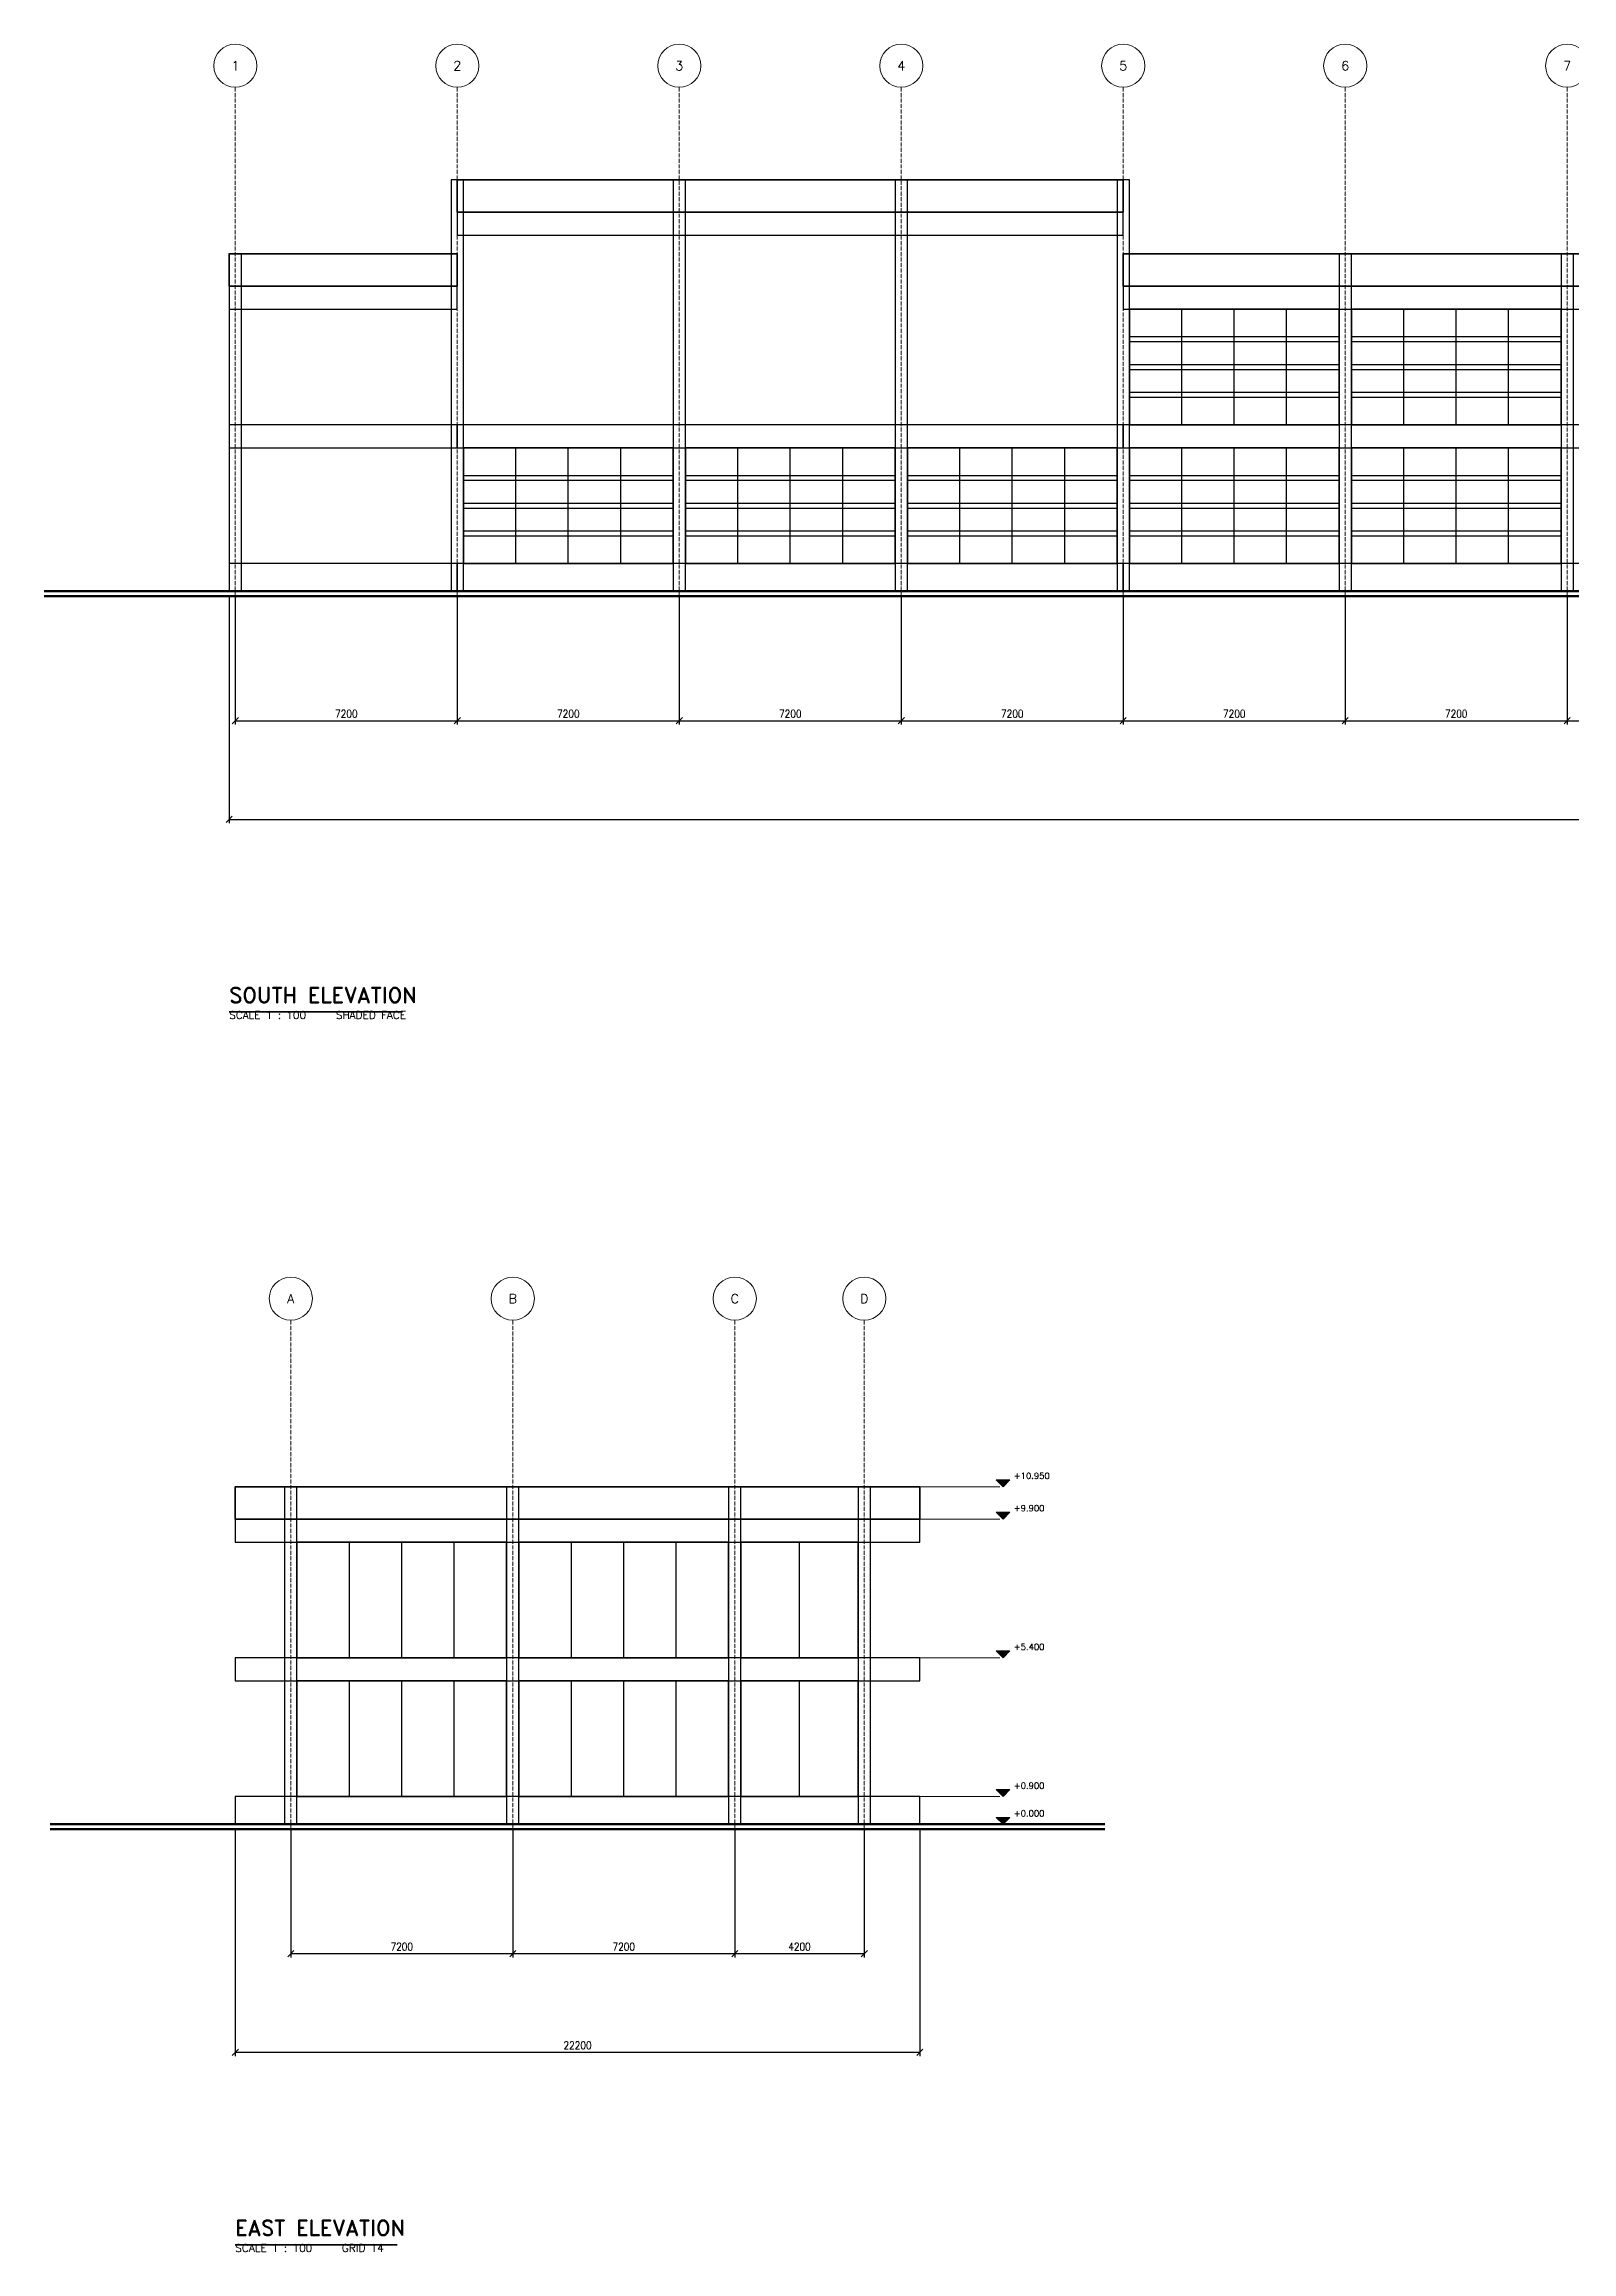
# Model space of a CAD drawing. Header units: millimetres. Extents: x -33945 to 191000, y -348875 to 205218.
# Drawn here: x -6200 to 43350, y -348875 to -277250 of the extents above; entities that cross this region are included whole.
import ezdxf
from ezdxf.enums import TextEntityAlignment as Align

# ---------------------------------------------------------------- set-up
doc = ezdxf.new("R2010")
doc.units = ezdxf.units.MM
doc.header["$LTSCALE"] = 50
doc.linetypes.add('DASHDOT', pattern=[3.556, 2.54, -0.508, 0, -0.508])
for name, color, linetype, lineweight in [('A-ANNO-DIMS', 2, 'Continuous', 13), ('A-ANNO-SYMB', 6, 'Continuous', 18), ('A-ANNO-TITL', 7, 'Continuous', 35), ('A-ELEV', 7, 'Continuous', 25), ('A-ELEV-FINE', 8, 'Continuous', 13), ('A-FLOR-LEVL', 6, 'Continuous', 18), ('A-GLAZ', 4, 'Continuous', 25), ('A-GRID', 8, 'DASHDOT', 13), ('A-GRID-IDEN', 8, 'Continuous', 13), ('A-LOUV', 30, 'Continuous', 25), ('A-ROOF', 30, 'Continuous', 35), ('A-SECT-GRND', 8, 'Continuous', 50)]:
    doc.layers.add(name, color=color, linetype=linetype, lineweight=lineweight)
doc.styles.add('AMA-NOTE', font='romans.shx', dxfattribs={"width": 0.85})
doc.styles.add('AMA-TITLE', font='romand.shx', dxfattribs={"width": 0.9})
doc.dimstyles.new('AMA-100', dxfattribs={"dimscale": 100, "dimtxt": 2.5, "dimasz": 2.5, "dimexe": 1.25, "dimexo": 2, "dimgap": 1, "dimtad": 1, "dimdec": 0, "dimtxsty": 'AMA-NOTE', "dimtsz": 1, "dimcen": 2.5, "dimclrd": 8, "dimclre": 8, "dimclrt": 7, "dimazin": 3, "dimtfac": 1, "dimtmove": 0, "dimatfit": 3})

msp = doc.modelspace()

# ---------------------------------------------------------------- hatches: boundary and pattern name
at = {"layer": 'A-ANNO-SYMB'}
for points in [[(24900, -324050), (24680, -323830), (25120, -323830)], [(24900, -325100), (24680, -324880), (25120, -324880)], [(24900, -329600), (24680, -329380), (25120, -329380)], [(24900, -334100), (24680, -333880), (25120, -333880)], [(24900, -335000), (24680, -334780), (25120, -334780)]]:
    msp.add_hatch(color=7, dxfattribs=at).paths.add_polyline_path(points)

# ---------------------------------------------------------------- linework, layer by layer
for points in [[(24900, -324050), (24680, -323830), (25120, -323830)], [(24900, -325100), (24680, -324880), (25120, -324880)], [(24900, -329600), (24680, -329380), (25120, -329380)], [(24900, -334100), (24680, -333880), (25120, -333880)], [(24900, -335000), (24680, -334780), (25120, -334780)]]:
    msp.add_lwpolyline(points, close=True, dxfattribs=at)
at = {"layer": 'A-ANNO-TITL'}
for p, q in [((-200, -308650), (5425, -308650)), ((0, -348650), (5250, -348650))]:
    msp.add_line(p, q, dxfattribs=at)
at = {"layer": 'A-ELEV'}
for p, q in [((7200, -281650), (28800, -281650)), ((-200, -284050), (7200, -284050)), ((28800, -284050), (93800, -284050)), ((0, -324050), (22200, -324050))]:
    msp.add_line(p, q, dxfattribs=at)
for points in [[(7000, -295000), (7400, -295000), (7400, -281650), (7000, -281650)], [(14200, -295000), (14600, -295000), (14600, -281650), (14200, -281650)], [(21400, -295000), (21800, -295000), (21800, -281650), (21400, -281650)], [(28600, -295000), (29000, -295000), (29000, -281650), (28600, -281650)], [(7200, -283450), (28800, -283450), (28800, -282700), (7200, -282700)], [(-200, -295000), (200, -295000), (200, -284050), (-200, -284050)], [(35800, -295000), (36200, -295000), (36200, -284050), (35800, -284050)], [(43000, -295000), (43400, -295000), (43400, -284050), (43000, -284050)], [(-200, -285850), (7200, -285850), (7200, -285100), (-200, -285100)], [(28800, -285850), (93800, -285850), (93800, -285100), (28800, -285100)], [(-200, -290350), (7200, -290350), (7200, -289600), (-200, -289600)], [(7200, -290350), (28800, -290350), (28800, -289600), (7200, -289600)], [(28800, -290350), (93800, -290350), (93800, -289600), (28800, -289600)], [(-200, -295000), (7200, -295000), (7200, -294100), (-200, -294100)], [(7200, -295000), (28800, -295000), (28800, -294100), (7200, -294100)], [(28800, -295000), (93800, -295000), (93800, -294100), (28800, -294100)], [(1600, -335000), (2000, -335000), (2000, -324050), (1600, -324050)], [(8800, -335000), (9200, -335000), (9200, -324050), (8800, -324050)], [(16000, -335000), (16400, -335000), (16400, -324050), (16000, -324050)], [(20200, -335000), (20600, -335000), (20600, -324050), (20200, -324050)], [(0, -325850), (22200, -325850), (22200, -325100), (0, -325100)], [(0, -330350), (22200, -330350), (22200, -329600), (0, -329600)], [(0, -335000), (22200, -335000), (22200, -334100), (0, -334100)]]:
    msp.add_lwpolyline(points, close=True, dxfattribs=at)
at = {"layer": 'A-ELEV-FINE'}
for p, q in [((29000, -289600), (35800, -289600)), ((36200, -289600), (43000, -289600)), ((7400, -294100), (14200, -294100)), ((14600, -294100), (21400, -294100)), ((21800, -294100), (28600, -294100)), ((29000, -294100), (35800, -294100)), ((36200, -294100), (43000, -294100)), ((2000, -329600), (8800, -329600)), ((9200, -329600), (16000, -329600)), ((16400, -329600), (20200, -329600)), ((2000, -334100), (8800, -334100)), ((9200, -334100), (16000, -334100)), ((16400, -334100), (20200, -334100))]:
    msp.add_line(p, q, dxfattribs=at)
at = {"layer": 'A-FLOR-LEVL'}
for p, q in [((22200, -324050), (24800, -324050)), ((22200, -325100), (24800, -325100)), ((22200, -329600), (24800, -329600)), ((22200, -334100), (24800, -334100)), ((22200, -335000), (24800, -335000))]:
    msp.add_line(p, q, dxfattribs=at)
at = {"layer": 'A-GLAZ'}
for p, q in [((30700, -289600), (30700, -285850)), ((32400, -289600), (32400, -285850)), ((34100, -289600), (34100, -285850)), ((37900, -289600), (37900, -285850)), ((39600, -289600), (39600, -285850)), ((41300, -289600), (41300, -285850)), ((9100, -294100), (9100, -290350)), ((10800, -294100), (10800, -290350)), ((12500, -294100), (12500, -290350)), ((16300, -294100), (16300, -290350)), ((18000, -294100), (18000, -290350)), ((19700, -294100), (19700, -290350)), ((23500, -294100), (23500, -290350)), ((25200, -294100), (25200, -290350)), ((26900, -294100), (26900, -290350)), ((30700, -294100), (30700, -290350)), ((32400, -294100), (32400, -290350)), ((34100, -294100), (34100, -290350)), ((37900, -294100), (37900, -290350)), ((39600, -294100), (39600, -290350)), ((41300, -294100), (41300, -290350)), ((3700, -329600), (3700, -325850)), ((5400, -329600), (5400, -325850)), ((7100, -329600), (7100, -325850)), ((10900, -329600), (10900, -325850)), ((12600, -329600), (12600, -325850)), ((14300, -329600), (14300, -325850)), ((18300, -329600), (18300, -325850)), ((3700, -334100), (3700, -330350)), ((5400, -334100), (5400, -330350)), ((7100, -334100), (7100, -330350)), ((10900, -334100), (10900, -330350)), ((12600, -334100), (12600, -330350)), ((14300, -334100), (14300, -330350)), ((18300, -334100), (18300, -330350))]:
    msp.add_line(p, q, dxfattribs=at)
for points in [[(29000, -289600), (35800, -289600), (35800, -285850), (29000, -285850)], [(36200, -289600), (43000, -289600), (43000, -285850), (36200, -285850)], [(7400, -294100), (14200, -294100), (14200, -290350), (7400, -290350)], [(14600, -294100), (21400, -294100), (21400, -290350), (14600, -290350)], [(21800, -294100), (28600, -294100), (28600, -290350), (21800, -290350)], [(29000, -294100), (35800, -294100), (35800, -290350), (29000, -290350)], [(36200, -294100), (43000, -294100), (43000, -290350), (36200, -290350)], [(2000, -329600), (8800, -329600), (8800, -325850), (2000, -325850)], [(9200, -329600), (16000, -329600), (16000, -325850), (9200, -325850)], [(16400, -329600), (20200, -329600), (20200, -325850), (16400, -325850)], [(2000, -334100), (8800, -334100), (8800, -330350), (2000, -330350)], [(9200, -334100), (16000, -334100), (16000, -330350), (9200, -330350)], [(16400, -334100), (20200, -334100), (20200, -330350), (16400, -330350)]]:
    msp.add_lwpolyline(points, close=True, dxfattribs=at)
at = {"layer": 'A-GRID'}
for p, q in [((0, -298000), (0, -278650)), ((7200, -298000), (7200, -278650)), ((14400, -298000), (14400, -278650)), ((21600, -298000), (21600, -278650)), ((28800, -298000), (28800, -278650)), ((36000, -298000), (36000, -278650)), ((43200, -298000), (43200, -278650)), ((1800, -338000), (1800, -318650)), ((9000, -338000), (9000, -318650)), ((16200, -338000), (16200, -318650)), ((20400, -338000), (20400, -318650))]:
    msp.add_line(p, q, dxfattribs=at)
at = {"layer": 'A-GRID-IDEN'}
for centre in [(0, -277950), (7200, -277950), (14400, -277950), (21600, -277950), (28800, -277950), (36000, -277950), (43200, -277950), (1800, -317950), (9000, -317950), (16200, -317950), (20400, -317950)]:
    msp.add_circle(centre, 700, dxfattribs=at)
at = {"layer": 'A-LOUV'}
for points in [[(29000, -286900), (35800, -286900), (35800, -286750), (29000, -286750)], [(36200, -286900), (43000, -286900), (43000, -286750), (36200, -286750)], [(29000, -287800), (35800, -287800), (35800, -287650), (29000, -287650)], [(36200, -287800), (43000, -287800), (43000, -287650), (36200, -287650)], [(29000, -288700), (35800, -288700), (35800, -288550), (29000, -288550)], [(36200, -288700), (43000, -288700), (43000, -288550), (36200, -288550)], [(7400, -291400), (14200, -291400), (14200, -291250), (7400, -291250)], [(14600, -291400), (21400, -291400), (21400, -291250), (14600, -291250)], [(21800, -291400), (28600, -291400), (28600, -291250), (21800, -291250)], [(29000, -291400), (35800, -291400), (35800, -291250), (29000, -291250)], [(36200, -291400), (43000, -291400), (43000, -291250), (36200, -291250)], [(7400, -292300), (14200, -292300), (14200, -292150), (7400, -292150)], [(14600, -292300), (21400, -292300), (21400, -292150), (14600, -292150)], [(21800, -292300), (28600, -292300), (28600, -292150), (21800, -292150)], [(29000, -292300), (35800, -292300), (35800, -292150), (29000, -292150)], [(36200, -292300), (43000, -292300), (43000, -292150), (36200, -292150)], [(7400, -293200), (14200, -293200), (14200, -293050), (7400, -293050)], [(14600, -293200), (21400, -293200), (21400, -293050), (14600, -293050)], [(21800, -293200), (28600, -293200), (28600, -293050), (21800, -293050)], [(29000, -293200), (35800, -293200), (35800, -293050), (29000, -293050)], [(36200, -293200), (43000, -293200), (43000, -293050), (36200, -293050)]]:
    msp.add_lwpolyline(points, close=True, dxfattribs=at)
at = {"layer": 'A-ROOF'}
for points in [[(7200, -282700), (28800, -282700), (28800, -281650), (7200, -281650)], [(-200, -285100), (7200, -285100), (7200, -284050), (-200, -284050)], [(28800, -285100), (93800, -285100), (93800, -284050), (28800, -284050)], [(0, -325100), (22200, -325100), (22200, -324050), (0, -324050)]]:
    msp.add_lwpolyline(points, close=True, dxfattribs=at)
at = {"layer": 'A-SECT-GRND'}
for p, q in [((-6200, -295000), (99800, -295000)), ((-6200, -295160), (99800, -295160)), ((-6000, -335000), (28200, -335000)), ((-6000, -335160), (28200, -335160))]:
    msp.add_line(p, q, dxfattribs=at)

# ---------------------------------------------------------------- texts
at = {"layer": 'A-ANNO-SYMB', "style": 'AMA-NOTE'}
for s, p in [('+10.950', (25250, -323698)), ('+9.900', (25250, -324748)), ('+5.400', (25250, -329248)), ('+0.900', (25250, -333748)), ('+0.000', (25250, -334648))]:
    msp.add_text(s, height=200, dxfattribs=at).set_placement(p, align=Align.MIDDLE_LEFT)
at = {"layer": 'A-ANNO-TITL'}
for s, height, style, p in [('SOUTH ELEVATION', 500, 'AMA-TITLE', (-200, -308500)), ('SCALE 1 : 100    SHADED FACE', 250, 'AMA-NOTE', (-200, -308950)), ('EAST ELEVATION', 500, 'AMA-TITLE', (0, -348500)), ('SCALE 1 : 100    GRID 14', 250, 'AMA-NOTE', (0, -348950))]:
    msp.add_text(s, height=height, dxfattribs=dict(at, style=style)).set_placement(p, align=Align.BOTTOM_LEFT)
at = {"layer": 'A-GRID-IDEN', "style": 'AMA-TITLE'}
for s, p in [('1', (0, -277950)), ('2', (7200, -277950)), ('3', (14400, -277950)), ('4', (21600, -277950)), ('5', (28800, -277950)), ('6', (36000, -277950)), ('7', (43200, -277950)), ('A', (1800, -317950)), ('B', (9000, -317950)), ('C', (16200, -317950)), ('D', (20400, -317950))]:
    msp.add_text(s, height=300, dxfattribs=at).set_placement(p, align=Align.MIDDLE_CENTER)

# ---------------------------------------------------------------- dimensions: what is measured, and where the dimension line sits
at = {"layer": 'A-ANNO-DIMS'}
for base, p1, p2 in [((-200, -302400), (-200, -295000), (93800, -295000)), ((0, -299200), (0, -295000), (7200, -295000)), ((7200, -299200), (7200, -295000), (14400, -295000)), ((14400, -299200), (14400, -295000), (21600, -295000)), ((21600, -299200), (21600, -295000), (28800, -295000)), ((28800, -299200), (28800, -295000), (36000, -295000)), ((36000, -299200), (36000, -295000), (43200, -295000)), ((43200, -299200), (43200, -295000), (50400, -295000)), ((0, -342400), (0, -335000), (22200, -335000)), ((1800, -339200), (1800, -335000), (9000, -335000)), ((9000, -339200), (9000, -335000), (16200, -335000)), ((16200, -339200), (16200, -335000), (20400, -335000))]:
    msp.add_linear_dim(base=base, p1=p1, p2=p2, dimstyle='AMA-100', dxfattribs=at).render()

doc.saveas('drawing.dxf')
